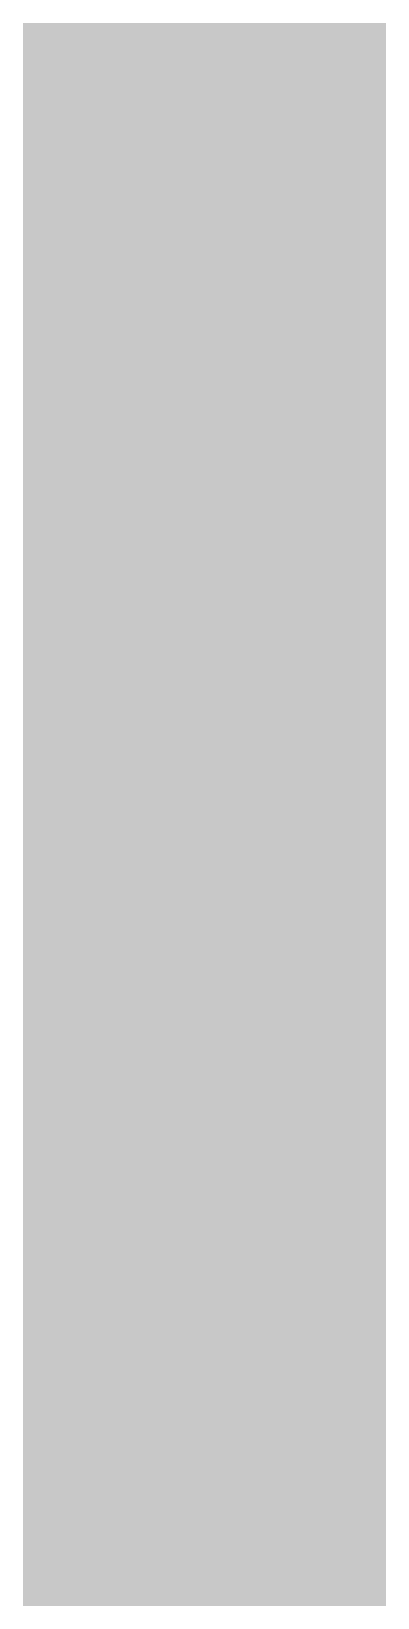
# Model space of a CAD drawing. Header units: metres. Extents: x 317370 to 326712, y 1824935 to 1838812.
# Drawn here: x 320370.796 to 320371.114, y 1827756.827 to 1827758.267 of the extents above; entities that cross this region are included whole.
import ezdxf

# ---------------------------------------------------------------- set-up
doc = ezdxf.new("R2010")
doc.units = ezdxf.units.M
doc.header["$MEASUREMENT"] = 0
doc.layers.add('HIGH TIDE LINE', color=7, linetype='Continuous', true_color=0xff00c5)
doc.layers.add('INTERTIDAL ZONE', color=5, linetype='Continuous')
doc.layers.add('LOW TIDE LINE', color=5, linetype='Continuous')

# ---------------------------------------------------------------- blocks, each defined once
blk = doc.blocks.new('81')
at = {"layer": 'HIGH TIDE LINE', "lineweight": 35, "const_width": 3.0234}
blk.add_lwpolyline([(320356.1354, 1827960.0859), (320372.0681, 1827935.7707), (320383.9383, 1827907.4558), (320387.6835, 1827871.1415), (320379.3683, 1827838.9537), (320370.8627, 1827782.5776), (320374.4176, 1827722.0749), (320370.1014, 1827685.824), (320373.8783, 1827653.5411), (320381.7495, 1827629.2893), (320393.7466, 1827617.1), (320413.7735, 1827600.8158), (320461.8571, 1827564.1527), (320485.883, 1827543.8054), (320501.8158, 1827519.4901), (320497.6264, 1827499.3649), (320497.4044, 1827471.1451), (320505.339, 1827454.9561)], dxfattribs=at)
at = {"layer": 'INTERTIDAL ZONE', "const_width": 3.0234, "flags": 128}
blk.add_lwpolyline([(320358.8973, 1827798.7984), (320358.8656, 1827794.767), (320354.8348, 1827794.7987), (320354.8031, 1827790.7673), (320350.7723, 1827790.799), (320350.7406, 1827786.7676), (320350.7089, 1827782.7362), (320350.6772, 1827778.7048), (320350.6455, 1827774.6734), (320354.6762, 1827774.6417), (320358.6753, 1827770.5786), (320362.6743, 1827766.5155), (320362.6425, 1827762.4841), (320366.6733, 1827762.4524), (320366.6416, 1827758.421), (320372.2846, 1827758.3766), (320370.8627, 1827782.5776), (320379.3683, 1827838.9537)], dxfattribs=at)
at = {"layer": 'LOW TIDE LINE', "lineweight": 18}
blk.add_lwpolyline([(320358.8973, 1827798.7984, 3.0234, 3.0234, 0), (320358.8656, 1827794.767, 3.0234, 3.0234, 0), (320354.8348, 1827794.7987, 3.0234, 3.0234, 0), (320354.8031, 1827790.7673, 3.0234, 3.0234, 0), (320350.7723, 1827790.799, 3.0234, 3.0234, 0), (320350.7406, 1827786.7676, 3.0234, 3.0234, 0), (320350.7089, 1827782.7362, 3.0234, 3.0234, 0), (320350.6772, 1827778.7048, 3.0234, 3.0234, 0), (320350.6455, 1827774.6734, 3.0234, 3.0234, 0), (320354.6762, 1827774.6417, 3.0234, 3.0234, 0), (320358.6753, 1827770.5786, 3.0234, 3.0234, 0), (320362.6743, 1827766.5155, 3.0234, 3.0234, 0), (320362.6425, 1827762.4841, 3.0234, 3.0234, 0), (320366.6733, 1827762.4524, 3.0234, 3.0234, 0), (320366.6416, 1827758.421, 3.0234, 3.0234, 0), (320370.6724, 1827758.3893, 3.0234, 3.0234, 0), (320370.6406, 1827754.3579, 3.0234, 3.0234, 0), (320358.3263, 1827726.2331, 3.0234, 3.0234, 0)], format="xyseb", dxfattribs=at)

msp = doc.modelspace()

# ---------------------------------------------------------------- block references
msp.add_blockref('81', (0, 0))

doc.saveas('drawing.dxf')
